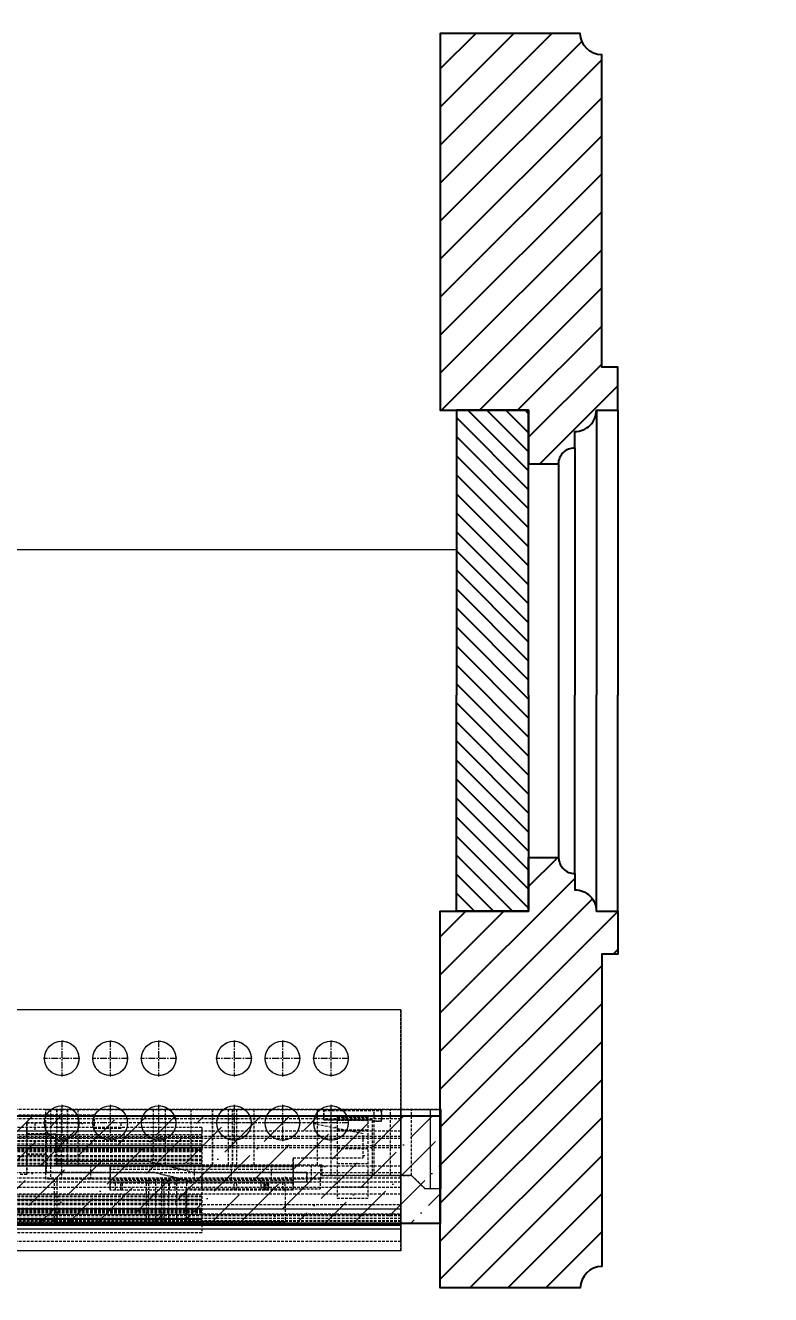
# Model space of a CAD drawing. Header units: inches. Extents: x 274057 to 444617, y 485849 to 635630.
# Drawn here: x 353949 to 354087.4, y 516800.7 to 517036.6 of the extents above; entities that cross this region are included whole.
import ezdxf

# ---------------------------------------------------------------- set-up
doc = ezdxf.new("R2010")
doc.units = ezdxf.units.IN
doc.header["$MEASUREMENT"] = 0
doc.linetypes.add('CENTER', pattern=[2, 1.25, -0.25, 0.25, -0.25])
doc.linetypes.add('DASHED', pattern=[0.75, 0.5, -0.25])
for name, color, linetype in [('CQ curtains and frames', 252, 'Continuous'), ('CQ Grg Gypsum', 41, 'Continuous'), ('CQ PANEL DIMENSION', 1, 'Continuous'), ('CQ Wood Section', 60, 'Continuous'), ('CQ_callout', 34, 'Continuous'), ('Layer7', 8, 'Continuous')]:
    doc.layers.add(name, color=color, linetype=linetype)
for name, color, linetype, lineweight in [('CQ Hardware Accs.', 1, 'Continuous', 0), ('CQ plan and elev dimension', 252, 'Continuous', 35), ('CQ Wood', 30, 'Continuous', 0), ('CQ Wood hatch', 32, 'Continuous', 0), ('Hardware Accs.', 7, 'Continuous', 0)]:
    doc.layers.add(name, color=color, linetype=linetype, lineweight=lineweight)
doc.styles.get("Standard").update_dxf_attribs({"font": 'arial.ttf'})
doc.dimstyles.new('CQ 20', dxfattribs={"dimscale": 0.2, "dimtxt": 150, "dimasz": 100, "dimexe": 100, "dimexo": 20, "dimgap": 80, "dimtad": 1, "dimdec": 0, "dimzin": 0, "dimdsep": 46, "dimtxsty": 'Standard', "dimblk": 'DOT', "dimcen": 100, "dimclrd": 1, "dimclre": 1, "dimclrt": 3, "dimadec": 0, "dimazin": 0, "dimtfac": 1, "dimtdec": 0, "dimtofl": 0, "dimtmove": 0, "dimatfit": 3, "dimfxl": 1, "dimtolj": 1, "dimtzin": 0, "dimlwd": -1, "dimarcsym": 0})
doc.dimstyles.new('CQ 50', dxfattribs={"dimscale": 0.5, "dimtxt": 150, "dimasz": 100, "dimexe": 100, "dimexo": 20, "dimgap": 80, "dimtad": 1, "dimdec": 0, "dimzin": 0, "dimdsep": 46, "dimtxsty": 'Standard', "dimblk": 'DOT', "dimcen": 100, "dimclrd": 250, "dimclre": 250, "dimclrt": 3, "dimadec": 0, "dimazin": 0, "dimtfac": 1, "dimtdec": 0, "dimtofl": 0, "dimtmove": 0, "dimatfit": 3, "dimfxl": 3, "dimtolj": 1, "dimtzin": 0, "dimlwd": -1, "dimarcsym": 0})
doc.dimstyles.get("Standard").update_dxf_attribs({"dimtxt": 0.18, "dimasz": 0.18, "dimexe": 0.18, "dimexo": 0.0625, "dimgap": 0.09, "dimtad": 0, "dimtih": 1, "dimtoh": 1, "dimdec": 4, "dimzin": 0, "dimdsep": 46, "dimtxsty": 'Standard', "dimcen": 0.09, "dimadec": 0, "dimazin": 0, "dimtfac": 1, "dimtdec": 4, "dimtofl": 0, "dimtmove": 0, "dimatfit": 3, "dimfxl": 1, "dimtolj": 1, "dimtzin": 0, "dimarcsym": 0})

# ---------------------------------------------------------------- blocks, each defined once
blk = doc.blocks.new('_Dot')
at = {"color": 0, "linetype": 'ByBlock', "lineweight": -2}
blk.add_line((-0.5, 0), (-1, 0), dxfattribs=at)
at = {"color": 0, "linetype": 'ByBlock', "const_width": 0.5}
blk.add_lwpolyline([(-0.25, 0, 1), (0.25, 0, 1)], format="xyb", close=True, dxfattribs=at)
blk = doc.blocks.new('*D145')
at = {"layer": 'CQ plan and elev dimension', "color": 250, "lineweight": -2, "transparency": 16777216}
for p, q in [((353962, 519499.28), (351884.09, 519499.28)), ((353285.28, 516399.29), (351884.09, 516399.29))]:
    blk.add_line(p, q, dxfattribs=at)
at = {"layer": 'CQ plan and elev dimension', "color": 250, "transparency": 16777216}
blk.add_line((351934.09, 519449.28), (351934.09, 516449.29), dxfattribs=at)
at = {"layer": 'Defpoints', "color": 0, "transparency": 16777216}
for p in [(353972, 519499.28, 0), (351934.09, 516399.29), (353295.28, 516399.29, 0)]:
    blk.add_point(p, dxfattribs=at)
at = {"layer": 'CQ plan and elev dimension', "color": 250, "transparency": 16777216, "xscale": 50, "yscale": 50, "zscale": 50}
for p, rotation in [((351934.09, 519499.28), 90.00000000166753), ((351934.09, 516399.29), 270.0000000016675)]:
    blk.add_blockref('_Dot', p, dxfattribs=dict(at, rotation=rotation))
at = {"layer": 'CQ plan and elev dimension', "color": 3, "transparency": 16777216, "insert": (351855.77, 517949.29), "char_height": 75, "attachment_point": 5, "rotation": 90}
blk.add_mtext('\\A1;3100', dxfattribs=at)
blk = doc.blocks.new('*D284')
at = {"layer": 'CQ PANEL DIMENSION', "color": 1, "lineweight": -2, "transparency": 16777216}
for p, q in [((354281.45, 519499.28), (354806.32, 519499.28)), ((353585.88, 516399.28), (354806.32, 516399.28))]:
    blk.add_line(p, q, dxfattribs=at)
at = {"layer": 'CQ PANEL DIMENSION', "color": 1, "transparency": 16777216}
blk.add_line((354786.32, 519479.28), (354786.32, 516419.28), dxfattribs=at)
at = {"layer": 'Defpoints', "color": 0, "transparency": 16777216}
for p in [(354277.45, 519499.28, 0), (353581.88, 516399.28, 0), (354786.32, 516399.28)]:
    blk.add_point(p, dxfattribs=at)
at = {"layer": 'CQ PANEL DIMENSION', "color": 1, "transparency": 16777216, "xscale": 20, "yscale": 20, "zscale": 20}
for p, rotation in [((354786.32, 519499.28), 90), ((354786.32, 516399.28), 270)]:
    blk.add_blockref('_Dot', p, dxfattribs=dict(at, rotation=rotation))
at = {"layer": 'CQ PANEL DIMENSION', "color": 3, "transparency": 16777216, "insert": (354754.99, 517949.28), "char_height": 30, "attachment_point": 5, "rotation": 90}
blk.add_mtext('\\A1;3100', dxfattribs=at)
blk = doc.blocks.new('hettich quadro 4D V6 silent')
at = {"layer": 'Hardware Accs.', "linetype": 'DASHED', "lineweight": 0}
for p, q in [((190674.19, -47336.67), (190492.69, -47336.67)), ((190674.19, -47381.47), (190674.19, -47336.67)), ((190674.19, -47355.22), (190421.69, -47355.22)), ((190674.19, -47355.22), (190421.69, -47355.22)), ((190603.19, -47356.22), (190617.19, -47356.22)), ((190603.19, -47356.22), (190617.19, -47356.22)), ((190608.21, -47368.17), (190608.21, -47355.22)), ((190681.69, -47355.22), (190608.21, -47355.22)), ((190608.21, -47368.17), (190608.21, -47355.22)), ((190608.21, -47355.22), (190681.69, -47355.22)), ((190609.11, -47355.22), (190609.11, -47368.17)), ((190609.11, -47355.22), (190609.11, -47368.17)), ((190610.25, -47365.47), (190610.25, -47355.22)), ((190610.25, -47355.22), (190610.25, -47365.47)), ((190611.16, -47365.47), (190611.16, -47355.22)), ((190611.16, -47365.47), (190611.16, -47355.22)), ((190612.28, -47355.22), (190612.28, -47365.47)), ((190612.28, -47365.47), (190612.28, -47355.22)), ((190614.21, -47365.47), (190614.21, -47355.22)), ((190614.21, -47365.47), (190614.21, -47355.22)), ((190614.24, -47365.47), (190614.24, -47355.22)), ((190614.24, -47365.47), (190614.24, -47355.22)), ((190617.19, -47356.22), (190617.19, -47358.72)), ((190617.19, -47356.22), (190617.19, -47358.72)), ((190628.21, -47365.47), (190628.21, -47355.22)), ((190628.21, -47365.47), (190628.21, -47355.22)), ((190630.46, -47365.47), (190630.46, -47355.22)), ((190630.46, -47365.47), (190630.46, -47355.22)), ((190635.21, -47365.47), (190635.21, -47355.22)), ((190635.21, -47365.47), (190635.21, -47355.22)), ((190639.21, -47365.47), (190639.21, -47355.22)), ((190639.21, -47355.22), (190639.21, -47365.47)), ((190642.14, -47365.47), (190642.14, -47355.22)), ((190642.14, -47365.47), (190642.14, -47355.22)), ((190642.93, -47355.22), (190642.93, -47365.47)), ((190642.93, -47365.47), (190642.93, -47355.22)), ((190643.71, -47365.47), (190643.71, -47355.22)), ((190643.71, -47365.47), (190643.71, -47355.22)), ((190646.91, -47365.47), (190646.91, -47355.22)), ((190646.91, -47365.47), (190646.91, -47355.22)), ((190658.71, -47365.47), (190658.71, -47355.22)), ((190658.71, -47365.47), (190658.71, -47355.22)), ((190659.86, -47357.12), (190659.86, -47355.22)), ((190659.86, -47355.22), (190659.86, -47357.12)), ((190659.86, -47355.42), (190670.56, -47355.42)), ((190659.86, -47355.42), (190670.56, -47355.42)), ((190661.21, -47367.47), (190661.21, -47355.22)), ((190661.21, -47367.47), (190661.21, -47355.22)), ((190669.21, -47367.47), (190669.21, -47355.22)), ((190669.21, -47367.47), (190669.21, -47355.22)), ((190670.56, -47355.22), (190670.56, -47357.39)), ((190670.56, -47357.39), (190670.56, -47355.22)), ((190672.26, -47367.47), (190672.26, -47355.22)), ((190672.26, -47367.47), (190672.26, -47355.22)), ((190674.19, -47369.72), (190674.19, -47355.22)), ((190674.19, -47355.22), (190674.19, -47369.72)), ((190676.15, -47367.47), (190676.15, -47355.22)), ((190676.15, -47367.47), (190676.15, -47355.22)), ((190679.71, -47369.97), (190679.71, -47355.22)), ((190681.69, -47369.97), (190681.69, -47355.22)), ((190674.19, -47356.97), (190421.69, -47356.97)), ((190674.19, -47356.97), (190421.69, -47356.97)), ((190637.19, -47358.57), (190425.69, -47358.57)), ((190637.19, -47358.57), (190425.69, -47358.57)), ((190604.69, -47357.72), (190617.19, -47357.72)), ((190604.69, -47367.32), (190604.69, -47357.72)), ((190604.69, -47357.72), (190604.69, -47367.32)), ((190617.19, -47357.72), (190604.69, -47357.72)), ((190606.19, -47357.72), (190606.19, -47359.22)), ((190606.19, -47357.72), (190606.19, -47359.22)), ((190622.19, -47358.72), (190617.19, -47358.72)), ((190622.19, -47358.72), (190617.19, -47358.72)), ((190622.19, -47357.72), (190622.19, -47358.72)), ((190657.19, -47357.72), (190622.19, -47357.72)), ((190622.19, -47357.72), (190622.19, -47358.72)), ((190657.19, -47357.72), (190622.19, -47357.72)), ((190637.19, -47358.57), (190637.19, -47378.12)), ((190637.19, -47358.57), (190637.19, -47378.12)), ((190667.19, -47359.72), (190657.19, -47357.72)), ((190667.19, -47359.72), (190657.19, -47357.72)), ((190668.91, -47357.12), (190659.86, -47357.12)), ((190659.86, -47357.12), (190668.91, -47357.12)), ((190668.06, -47356.62), (190662.36, -47356.62)), ((190662.36, -47356.62), (190662.36, -47371.72)), ((190662.36, -47356.62), (190668.06, -47356.62)), ((190662.36, -47356.62), (190662.36, -47371.72)), ((190662.36, -47357.22), (190668.06, -47357.22)), ((190662.36, -47357.22), (190668.06, -47357.22)), ((190668.06, -47356.62), (190668.06, -47371.72)), ((190668.06, -47356.62), (190668.06, -47371.72)), ((190668.91, -47367.47), (190668.91, -47357.12)), ((190668.91, -47367.47), (190668.91, -47357.12)), ((190670.56, -47357.39), (190668.91, -47357.39)), ((190668.91, -47357.39), (190670.56, -47357.39)), ((190674.19, -47359.21), (190421.69, -47359.21)), ((190674.19, -47359.21), (190421.69, -47359.21)), ((190674.19, -47360.22), (190421.69, -47360.22)), ((190674.19, -47360.22), (190421.69, -47360.22)), ((190674.19, -47360.22), (190421.69, -47360.22)), ((190674.19, -47360.22), (190421.69, -47360.22)), ((190674.19, -47360.61), (190421.69, -47360.61)), ((190674.19, -47360.61), (190421.69, -47360.61)), ((190637.19, -47359.24), (190425.69, -47359.24)), ((190637.19, -47359.24), (190425.69, -47359.24)), ((190637.19, -47359.94), (190425.69, -47359.94)), ((190637.19, -47359.94), (190425.69, -47359.94)), ((190637.19, -47360.46), (190425.69, -47360.46)), ((190637.19, -47360.46), (190425.69, -47360.46)), ((190637.19, -47361.06), (190425.69, -47361.06)), ((190637.19, -47361.06), (190425.69, -47361.06)), ((190637.19, -47361.09), (190425.69, -47361.09)), ((190637.19, -47361.09), (190425.69, -47361.09)), ((190637.19, -47361.15), (190425.69, -47361.15)), ((190637.19, -47361.15), (190425.69, -47361.15)), ((190606.19, -47359.22), (190604.69, -47359.22)), ((190606.19, -47359.22), (190604.69, -47359.22)), ((190608.29, -47359.72), (190604.69, -47359.72)), ((190608.29, -47359.72), (190604.69, -47359.72)), ((190608.29, -47359.84), (190604.69, -47359.84)), ((190608.29, -47359.84), (190604.69, -47359.84)), ((190608.29, -47359.85), (190604.69, -47359.85)), ((190608.29, -47359.85), (190604.69, -47359.85)), ((190608.29, -47359.72), (190608.29, -47366.92)), ((190608.29, -47366.92), (190608.29, -47359.72)), ((190610.09, -47359.82), (190608.29, -47359.82)), ((190608.29, -47359.82), (190610.09, -47359.82)), ((190610.09, -47364.82), (190610.09, -47359.82)), ((190610.09, -47359.82), (190610.09, -47364.82)), ((190662.36, -47359.05), (190668.06, -47359.05)), ((190668.06, -47359.05), (190662.36, -47359.05)), ((190662.36, -47359.12), (190668.06, -47359.12)), ((190662.36, -47359.12), (190668.06, -47359.12)), ((190667.19, -47364.22), (190667.19, -47359.72)), ((190667.19, -47364.22), (190667.19, -47359.72)), ((190674.19, -47361.96), (190421.69, -47361.96)), ((190674.19, -47361.96), (190421.69, -47361.96)), ((190674.19, -47362.34), (190421.69, -47362.34)), ((190674.19, -47362.34), (190421.69, -47362.34)), ((190674.19, -47362.34), (190421.69, -47362.34)), ((190674.19, -47362.34), (190421.69, -47362.34)), ((190637.19, -47361.66), (190425.69, -47361.66)), ((190637.19, -47361.66), (190425.69, -47361.66)), ((190637.19, -47361.94), (190425.69, -47361.94)), ((190637.19, -47361.94), (190425.69, -47361.94)), ((190637.19, -47362.35), (190425.69, -47362.35)), ((190637.19, -47362.35), (190425.69, -47362.35)), ((190637.19, -47362.47), (190425.69, -47362.47)), ((190637.19, -47362.47), (190425.69, -47362.47)), ((190637.19, -47362.59), (190425.69, -47362.59)), ((190637.19, -47362.59), (190425.69, -47362.59)), ((190637.19, -47362.78), (190425.69, -47362.78)), ((190637.19, -47362.78), (190425.69, -47362.78)), ((190637.19, -47362.79), (190425.69, -47362.79)), ((190637.19, -47362.79), (190425.69, -47362.79)), ((190637.19, -47363), (190425.69, -47363)), ((190637.19, -47363), (190425.69, -47363)), ((190637.19, -47363.04), (190425.69, -47363.04)), ((190637.19, -47363.04), (190425.69, -47363.04)), ((190637.19, -47363.06), (190425.69, -47363.06)), ((190637.19, -47363.06), (190425.69, -47363.06)), ((190637.19, -47363.07), (190425.69, -47363.07)), ((190637.19, -47363.07), (190425.69, -47363.07)), ((190608.29, -47363.49), (190604.69, -47363.49)), ((190608.29, -47363.49), (190604.69, -47363.49)), ((190608.29, -47363.61), (190604.69, -47363.61)), ((190608.29, -47363.61), (190604.69, -47363.61)), ((190662.36, -47362.47), (190668.06, -47362.47)), ((190662.36, -47362.47), (190668.06, -47362.47)), ((190674.19, -47365.72), (190421.69, -47365.72)), ((190674.19, -47365.72), (190421.69, -47365.72)), ((190674.19, -47365.73), (190421.69, -47365.73)), ((190674.19, -47365.73), (190421.69, -47365.73)), ((190637.19, -47363.85), (190425.69, -47363.85)), ((190637.19, -47363.85), (190425.69, -47363.85)), ((190637.19, -47363.88), (190425.69, -47363.88)), ((190637.19, -47363.88), (190425.69, -47363.88)), ((190637.19, -47363.98), (190425.69, -47363.98)), ((190637.19, -47363.98), (190425.69, -47363.98)), ((190637.19, -47364.51), (190425.69, -47364.51)), ((190637.19, -47364.51), (190425.69, -47364.51)), ((190637.19, -47364.73), (190425.69, -47364.73)), ((190637.19, -47364.73), (190425.69, -47364.73)), ((190637.19, -47364.77), (190425.69, -47364.77)), ((190637.19, -47364.77), (190425.69, -47364.77)), ((190637.19, -47365.24), (190425.69, -47365.24)), ((190637.19, -47365.24), (190425.69, -47365.24)), ((190637.19, -47365.58), (190425.69, -47365.58)), ((190637.19, -47365.58), (190425.69, -47365.58)), ((190654.19, -47365.72), (190580.19, -47365.72)), ((190654.19, -47365.72), (190580.19, -47365.72)), ((190620.19, -47365.72), (190583.19, -47365.72)), ((190620.19, -47365.72), (190583.19, -47365.72)), ((190654.19, -47365.72), (190604.69, -47365.72)), ((190654.19, -47365.72), (190604.69, -47365.72)), ((190627.27, -47364.82), (190610.09, -47364.82)), ((190610.09, -47364.82), (190627.27, -47364.82)), ((190610.25, -47365.47), (190659.53, -47365.47)), ((190610.25, -47365.47), (190659.53, -47365.47)), ((190611.16, -47365.47), (190611.16, -47368.17)), ((190611.16, -47365.47), (190611.16, -47368.17)), ((190616.53, -47365.47), (190616.53, -47368.17)), ((190616.53, -47365.47), (190616.53, -47368.17)), ((190620.19, -47365.72), (190620.19, -47370.22)), ((190620.19, -47370.22), (190620.19, -47365.72)), ((190654.19, -47365.89), (190620.19, -47365.89)), ((190654.19, -47365.89), (190620.19, -47365.89)), ((190635.69, -47366.92), (190627.27, -47364.82)), ((190627.27, -47364.82), (190635.69, -47366.92)), ((190635.79, -47365.47), (190635.79, -47368.17)), ((190635.79, -47365.47), (190635.79, -47368.17)), ((190642.69, -47365.47), (190642.69, -47368.17)), ((190642.69, -47365.47), (190642.69, -47368.17)), ((190650.12, -47365.47), (190650.12, -47368.17)), ((190650.12, -47365.47), (190650.12, -47368.17)), ((190654.19, -47364.22), (190667.19, -47364.22)), ((190654.19, -47370.22), (190654.19, -47364.22)), ((190654.19, -47364.22), (190654.19, -47370.22)), ((190654.19, -47364.22), (190667.19, -47364.22)), ((190657.5, -47365.47), (190657.5, -47368.17)), ((190657.5, -47365.47), (190657.5, -47368.17)), ((190659.25, -47365.47), (190659.25, -47368.17)), ((190659.25, -47365.47), (190659.25, -47368.17)), ((190659.27, -47365.47), (190659.27, -47368.17)), ((190659.27, -47365.47), (190659.27, -47368.17)), ((190659.53, -47365.47), (190659.53, -47367.47)), ((190659.53, -47365.47), (190659.53, -47367.47)), ((190662.36, -47365.22), (190668.06, -47365.22)), ((190662.36, -47365.22), (190668.06, -47365.22)), ((190674.19, -47367.97), (190421.69, -47367.97)), ((190674.19, -47367.97), (190421.69, -47367.97)), ((190674.19, -47366.97), (190492.69, -47366.97)), ((190674.19, -47366.97), (190492.69, -47366.97)), ((190604.69, -47367.32), (190603.19, -47367.32)), ((190604.69, -47367.32), (190603.19, -47367.32)), ((190659.27, -47368.17), (190608.21, -47368.17)), ((190659.27, -47368.17), (190608.21, -47368.17)), ((190608.29, -47366.92), (190628.47, -47366.92)), ((190628.47, -47366.92), (190608.29, -47366.92)), ((190609.78, -47368.17), (190609.78, -47376.17)), ((190609.78, -47368.17), (190609.78, -47376.17)), ((190610.28, -47368.17), (190610.28, -47376.17)), ((190610.28, -47368.17), (190610.28, -47376.17)), ((190654.19, -47366.39), (190620.19, -47366.39)), ((190654.19, -47366.39), (190620.19, -47366.39)), ((190626.87, -47368.17), (190626.87, -47376.17)), ((190626.87, -47368.17), (190626.87, -47376.17)), ((190627.33, -47368.17), (190627.33, -47376.17)), ((190627.33, -47368.17), (190627.33, -47376.17)), ((190628.47, -47366.92), (190635.69, -47368.72)), ((190635.69, -47368.72), (190628.47, -47366.92)), ((190628.6, -47368.17), (190628.6, -47376.17)), ((190628.6, -47368.17), (190628.6, -47376.17)), ((190629.69, -47368.17), (190629.69, -47376.17)), ((190629.69, -47368.17), (190629.69, -47376.17)), ((190630.14, -47368.17), (190630.14, -47376.17)), ((190630.14, -47368.17), (190630.14, -47376.17)), ((190631.05, -47368.17), (190631.05, -47376.17)), ((190631.05, -47368.17), (190631.05, -47376.17)), ((190632.51, -47368.17), (190632.51, -47376.17)), ((190632.51, -47368.17), (190632.51, -47376.17)), ((190634.39, -47368.17), (190634.39, -47376.17)), ((190634.39, -47368.17), (190634.39, -47376.17)), ((190656.69, -47366.92), (190635.69, -47366.92)), ((190635.69, -47366.92), (190656.69, -47366.92)), ((190637.21, -47369.97), (190637.21, -47368.17)), ((190637.21, -47369.97), (190637.21, -47368.17)), ((190656.69, -47368.72), (190656.69, -47366.92)), ((190656.69, -47366.92), (190656.69, -47368.72)), ((190659.21, -47368.17), (190659.21, -47369.97)), ((190659.21, -47368.17), (190659.21, -47369.97)), ((190676.19, -47367.47), (190659.53, -47367.47)), ((190659.53, -47367.47), (190676.19, -47367.47)), ((190674.19, -47379.72), (190674.19, -47366.97)), ((190676.19, -47367.47), (190678.69, -47369.97)), ((190674.19, -47369.72), (190421.69, -47369.72)), ((190674.19, -47369.72), (190421.69, -47369.72)), ((190674.19, -47368.72), (190492.69, -47368.72)), ((190674.19, -47368.72), (190492.69, -47368.72)), ((190654.19, -47368.39), (190620.19, -47368.39)), ((190654.19, -47368.39), (190620.19, -47368.39)), ((190656.69, -47368.72), (190620.19, -47368.72)), ((190656.69, -47368.72), (190620.19, -47368.72)), ((190654.19, -47368.89), (190620.19, -47368.89)), ((190654.19, -47368.89), (190620.19, -47368.89)), ((190654.19, -47370.22), (190620.19, -47370.22)), ((190654.19, -47370.22), (190620.19, -47370.22)), ((190621.19, -47370.22), (190621.19, -47368.72)), ((190621.19, -47370.22), (190621.19, -47368.72)), ((190622.19, -47370.22), (190622.19, -47368.72)), ((190622.19, -47370.22), (190622.19, -47368.72)), ((190622.49, -47370.22), (190622.49, -47368.72)), ((190622.49, -47370.22), (190622.49, -47368.72)), ((190630.19, -47370.22), (190630.19, -47368.72)), ((190630.19, -47370.22), (190630.19, -47368.72)), ((190631.19, -47370.22), (190631.19, -47368.72)), ((190631.19, -47370.22), (190631.19, -47368.72)), ((190632.19, -47368.72), (190632.19, -47370.22)), ((190632.19, -47368.72), (190632.19, -47370.22)), ((190634.21, -47369.97), (190659.21, -47369.97)), ((190634.21, -47369.97), (190634.21, -47376.07)), ((190634.21, -47369.97), (190659.21, -47369.97)), ((190634.21, -47369.97), (190634.21, -47376.07)), ((190643.19, -47370.22), (190643.19, -47368.72)), ((190643.19, -47370.22), (190643.19, -47368.72)), ((190643.69, -47370.22), (190643.69, -47368.72)), ((190643.69, -47370.22), (190643.69, -47368.72)), ((190648.79, -47368.72), (190648.79, -47370.22)), ((190648.79, -47370.22), (190648.79, -47368.72)), ((190649.02, -47370.22), (190649.02, -47368.72)), ((190649.02, -47370.22), (190649.02, -47368.72)), ((190649.36, -47370.22), (190649.36, -47368.72)), ((190649.36, -47370.22), (190649.36, -47368.72)), ((190649.59, -47370.22), (190649.59, -47368.72)), ((190649.59, -47368.72), (190649.59, -47370.22)), ((190652.19, -47368.72), (190652.19, -47370.22)), ((190652.19, -47368.72), (190652.19, -47370.22)), ((190652.69, -47370.22), (190652.69, -47368.72)), ((190652.69, -47370.22), (190652.69, -47368.72)), ((190652.71, -47369.97), (190652.71, -47376.07)), ((190652.71, -47369.97), (190652.71, -47376.07)), ((190662.36, -47369.58), (190668.06, -47369.58)), ((190662.36, -47369.58), (190668.06, -47369.58)), ((190681.69, -47369.97), (190678.69, -47369.97)), ((190637.19, -47371.11), (190425.69, -47371.11)), ((190637.19, -47371.11), (190425.69, -47371.11)), ((190637.19, -47371.45), (190425.69, -47371.45)), ((190425.69, -47371.92), (190637.19, -47371.92)), ((190637.19, -47371.96), (190425.69, -47371.96)), ((190637.19, -47372.18), (190425.69, -47372.18)), ((190637.19, -47372.71), (190425.69, -47372.71)), ((190637.19, -47372.71), (190425.69, -47372.71)), ((190637.19, -47372.82), (190425.69, -47372.82)), ((190637.19, -47372.82), (190425.69, -47372.82)), ((190674.19, -47370.96), (190492.69, -47370.96)), ((190674.19, -47370.96), (190492.69, -47370.96)), ((190637.19, -47371.45), (190492.69, -47371.45)), ((190492.69, -47371.92), (190637.19, -47371.92)), ((190637.19, -47371.96), (190492.69, -47371.96)), ((190637.19, -47372.18), (190492.69, -47372.18)), ((190492.69, -47372.88), (190674.19, -47372.88)), ((190492.69, -47372.88), (190674.19, -47372.88)), ((190662.36, -47371.72), (190668.06, -47371.72)), ((190662.36, -47371.72), (190668.06, -47371.72)), ((190425.69, -47373.62), (190637.19, -47373.62)), ((190425.69, -47373.62), (190637.19, -47373.62)), ((190637.19, -47373.64), (190425.69, -47373.64)), ((190637.19, -47373.64), (190425.69, -47373.64)), ((190637.19, -47373.66), (190425.69, -47373.66)), ((190637.19, -47373.69), (190425.69, -47373.69)), ((190637.19, -47373.69), (190425.69, -47373.69)), ((190637.19, -47373.91), (190425.69, -47373.91)), ((190637.19, -47373.91), (190425.69, -47373.91)), ((190637.19, -47373.91), (190425.69, -47373.91)), ((190637.19, -47373.91), (190425.69, -47373.91)), ((190637.19, -47374.11), (190425.69, -47374.11)), ((190637.19, -47374.22), (190425.69, -47374.22)), ((190637.19, -47374.22), (190425.69, -47374.22)), ((190637.19, -47374.35), (190425.69, -47374.35)), ((190637.19, -47374.35), (190425.69, -47374.35)), ((190637.19, -47374.75), (190425.69, -47374.75)), ((190637.19, -47374.75), (190425.69, -47374.75)), ((190637.19, -47373.66), (190492.69, -47373.66)), ((190674.19, -47373.73), (190492.69, -47373.73)), ((190674.19, -47373.76), (190492.69, -47373.76)), ((190674.19, -47373.76), (190492.69, -47373.76)), ((190637.19, -47374.11), (190492.69, -47374.11)), ((190492.69, -47374.63), (190674.19, -47374.63)), ((190492.69, -47374.63), (190674.19, -47374.63)), ((190674.19, -47374.79), (190492.69, -47374.79)), ((190674.19, -47374.79), (190492.69, -47374.79)), ((190674.19, -47374.86), (190492.69, -47374.86)), ((190674.19, -47374.86), (190492.69, -47374.86)), ((190674.19, -47374.93), (190492.69, -47374.93)), ((190674.19, -47374.93), (190492.69, -47374.93)), ((190674.19, -47375), (190492.69, -47375)), ((190674.19, -47375), (190492.69, -47375)), ((190637.19, -47375.55), (190425.69, -47375.55)), ((190637.19, -47375.55), (190425.69, -47375.55)), ((190425.69, -47375.61), (190637.19, -47375.61)), ((190425.69, -47375.61), (190637.19, -47375.61)), ((190637.19, -47375.63), (190425.69, -47375.63)), ((190637.19, -47375.63), (190425.69, -47375.63)), ((190637.19, -47376.23), (190425.69, -47376.23)), ((190637.19, -47376.23), (190425.69, -47376.23)), ((190637.19, -47377.46), (190425.69, -47377.46)), ((190637.19, -47377.46), (190425.69, -47377.46)), ((190674.19, -47375.45), (190492.69, -47375.45)), ((190674.19, -47375.45), (190492.69, -47375.45)), ((190674.19, -47375.9), (190492.69, -47375.9)), ((190674.19, -47375.9), (190492.69, -47375.9)), ((190674.19, -47376.02), (190492.69, -47376.02)), ((190674.19, -47376.02), (190492.69, -47376.02)), ((190674.19, -47376.5), (190492.69, -47376.5)), ((190674.19, -47376.5), (190492.69, -47376.5)), ((190674.19, -47376.68), (190492.69, -47376.68)), ((190674.19, -47376.76), (190492.69, -47376.76)), ((190674.19, -47376.76), (190492.69, -47376.76)), ((190674.19, -47376.76), (190492.69, -47376.76)), ((190674.19, -47377.48), (190492.69, -47377.48)), ((190634.39, -47376.17), (190609.78, -47376.17)), ((190609.78, -47376.17), (190634.39, -47376.17)), ((190652.71, -47376.07), (190634.21, -47376.07)), ((190634.21, -47376.07), (190652.71, -47376.07)), ((190637.19, -47378.12), (190425.69, -47378.12)), ((190637.19, -47378.12), (190425.69, -47378.12)), ((190674.19, -47379.72), (190492.69, -47379.72)), ((190674.19, -47379.72), (190492.69, -47379.72)), ((190674.19, -47381.47), (190492.69, -47381.47))]:
    blk.add_line(p, q, dxfattribs=at)
at = {"layer": 'Hardware Accs.', "linetype": 'Continuous', "lineweight": 0}
for p, q in [((190674.19, -47336.67), (190492.69, -47336.67)), ((190674.19, -47336.67), (190674.19, -47381.47)), ((190674.19, -47355.22), (190681.69, -47355.22)), ((190679.71, -47369.97), (190679.71, -47355.22)), ((190681.69, -47369.97), (190681.69, -47355.22)), ((190676.19, -47367.47), (190674.19, -47367.47)), ((190678.69, -47369.97), (190676.19, -47367.47)), ((190681.69, -47369.97), (190678.69, -47369.97)), ((190674.19, -47373.73), (190492.69, -47373.73)), ((190674.19, -47376.68), (190492.69, -47376.68)), ((190674.19, -47376.76), (190492.69, -47376.76)), ((190674.19, -47377.48), (190492.69, -47377.48)), ((190674.19, -47381.47), (190492.69, -47381.47))]:
    blk.add_line(p, q, dxfattribs=at)
at = {"layer": 'Hardware Accs.', "linetype": 'CENTER', "lineweight": 0}
for p, q in [((190611.19, -47342.36), (190611.19, -47349.08)), ((190620.19, -47342.36), (190620.19, -47349.08)), ((190629.19, -47342.36), (190629.19, -47349.08)), ((190643.19, -47342.36), (190643.19, -47349.08)), ((190652.19, -47342.36), (190652.19, -47349.08)), ((190661.19, -47342.36), (190661.19, -47349.08)), ((190614.55, -47345.72), (190607.83, -47345.72)), ((190623.55, -47345.72), (190616.83, -47345.72)), ((190632.55, -47345.72), (190625.83, -47345.72)), ((190646.55, -47345.72), (190639.83, -47345.72)), ((190655.55, -47345.72), (190648.83, -47345.72)), ((190664.55, -47345.72), (190657.83, -47345.72)), ((190611.19, -47354.36), (190611.19, -47361.08)), ((190620.19, -47354.36), (190620.19, -47361.08)), ((190629.19, -47354.36), (190629.19, -47361.08)), ((190643.19, -47354.36), (190643.19, -47361.08)), ((190652.19, -47354.36), (190652.19, -47361.08)), ((190661.19, -47354.36), (190661.19, -47361.08)), ((190614.55, -47357.72), (190607.83, -47357.72)), ((190623.55, -47357.72), (190616.83, -47357.72)), ((190632.55, -47357.72), (190625.83, -47357.72)), ((190646.55, -47357.72), (190639.83, -47357.72)), ((190655.55, -47357.72), (190648.83, -47357.72)), ((190664.55, -47357.72), (190657.83, -47357.72)), ((190648.21, -47370.07), (190648.21, -47367.98))]:
    blk.add_line(p, q, dxfattribs=at)
at = {"layer": 'Hardware Accs.', "linetype": 'DASHED', "lineweight": 0}
for centre in [(190611.19, -47345.72), (190620.19, -47345.72), (190629.19, -47345.72), (190643.19, -47345.72), (190652.19, -47345.72), (190661.19, -47345.72), (190611.19, -47357.72), (190620.19, -47357.72), (190629.19, -47357.72), (190643.19, -47357.72), (190652.19, -47357.72), (190661.19, -47357.72)]:
    blk.add_circle(centre, 3.2, dxfattribs=at)
at = {"layer": 'Hardware Accs.', "linetype": 'Continuous', "lineweight": 0}
for centre in [(190611.19, -47345.72), (190620.19, -47345.72), (190629.19, -47345.72), (190643.19, -47345.72), (190652.19, -47345.72), (190661.19, -47345.72), (190611.19, -47357.72), (190620.19, -47357.72), (190629.19, -47357.72), (190643.19, -47357.72), (190652.19, -47357.72), (190661.19, -47357.72)]:
    blk.add_circle(centre, 3.2, dxfattribs=at)
blk = doc.blocks.new('A$Cd99c4f28')
at = {"layer": 'CQ Wood hatch', "lineweight": 0}
h = blk.add_hatch(dxfattribs=at)
h.set_pattern_fill('ANSI36', color=252, scale=30, angle=90, style=0)
h.set_pattern_definition([(135, (-401784.7054, -434399.3703), (-7.29203868, 1.988737822), [9.375, -1.875, 0, -1.875])])
h.paths.add_polyline_path([(403.06, 559.88), (383.06, 559.88), (383.06, 434.63), (403.06, 434.63)])
h.paths.add_polyline_path([(403.06, 434.63), (53.06, 434.63), (53.06, 414.63), (403.06, 414.63)])
at = {"layer": 'Layer7'}
h = blk.add_hatch(dxfattribs=at)
h.set_pattern_fill('ANSI31', color=256, scale=40, angle=-90)
h.set_pattern_definition([(315, (-581172.3437, 332794.2263), (3.535533906, 3.535533906), [])])
h.paths.add_polyline_path([(23.06, 573.83), (20.06, 573.83), (20.06, 565.83), (24.06, 565.83, 0.414214), (28.06, 561.83), (28.06, 558.83, -0.414214), (31.06, 555.83), (36.64, 555.83), (36.64, 565.82), (42.64, 565.82), (53.06, 565.82), (53.06, 575.83), (53.06, 635.83), (27.06, 635.83, -0.397359), (23.06, 631.83)])
h = blk.add_hatch(dxfattribs=at)
h.set_pattern_fill('ANSI31', color=256, scale=20)
h.set_pattern_definition([(45, (-505741.121, 352912.6115), (-1.767766953, 1.767766953), [])])
h.paths.add_polyline_path([(50.06, 565.82), (36.64, 565.82), (36.64, 472.67), (50.06, 472.67)])
h = blk.add_hatch(dxfattribs=at)
h.set_pattern_fill('ANSI31', color=256, scale=40, angle=-90)
h.set_pattern_definition([(315, (-581172.3437, 332781.3996), (3.535533906, 3.535533906), [])])
h.paths.add_polyline_path([(23.06, 464.67), (20.06, 464.67), (20.06, 472.67), (24.06, 472.67, -0.414214), (28.06, 476.67), (28.06, 479.67, 0.414214), (31.06, 482.67), (36.64, 482.67), (36.64, 472.67), (42.64, 472.67), (53.06, 472.67), (53.06, 462.67), (53.06, 402.67), (27.06, 402.67, 0.397359), (23.06, 406.67)])
at = {"color": 8}
for points, elevation in [([(20.06, 565.83), (20.06, 512.83)], 0.02), ([(24.06, 565.83), (24.06, 512.83)], 0.02), ([(28.06, 558.83), (28.06, 512.83)], 0.02), ([(31.06, 555.83), (31.06, 482.67)], 0.02), ([(20.06, 472.67), (20.06, 512.83)], 0), ([(24.06, 472.67), (24.06, 512.83)], 0), ([(28.06, 479.67), (28.06, 512.83)], 0)]:
    blk.add_lwpolyline(points, dxfattribs=dict(at, elevation=elevation))
at = {"layer": 'CQ Wood'}
blk.add_line((50.06, 539.88, 0.02), (383.06, 539.88, 0.02), dxfattribs=at)
at = {"layer": 'CQ Wood Section', "ltscale": 1000, "elevation": 0.02}
for points in [[(36.64, 555.83), (31.06, 555.83, 0.414214), (28.06, 558.83), (28.06, 561.83, -0.414214), (24.06, 565.83), (20.06, 565.83), (20.06, 573.83), (23.06, 573.83), (23.06, 631.83, 0.397359), (27.06, 635.83), (53.06, 635.83), (53.06, 565.82), (42.64, 565.82), (42.64, 565.82), (36.64, 565.82)], [(36.64, 482.67), (31.06, 482.67, -0.414214), (28.06, 479.67), (28.06, 476.67, 0.414214), (24.06, 472.67), (20.06, 472.67), (20.06, 464.67), (23.06, 464.67), (23.06, 406.67, -0.397359), (27.06, 402.67), (53.06, 402.67), (53.06, 472.67), (42.64, 472.67), (42.64, 472.67), (36.64, 472.67)]]:
    blk.add_lwpolyline(points, format="xyb", close=True, dxfattribs=at)
at = {"layer": 'CQ Wood Section', "ltscale": 1000}
for points, elevation in [([(36.64, 512.83), (36.64, 565.82), (50.06, 565.82), (50.06, 512.83)], 0.02), ([(36.64, 512.83), (36.64, 472.67), (50.06, 472.67), (50.06, 512.83)], 0)]:
    blk.add_lwpolyline(points, dxfattribs=dict(at, elevation=elevation))
at = {"layer": 'CQ Wood Section', "elevation": 0.02}
blk.add_lwpolyline([(403.06, 434.63), (53.06, 434.63), (53.06, 414.63), (403.06, 414.63)], close=True, dxfattribs=at)
at = {"layer": 'CQ Hardware Accs.', "color": 1, "xscale": -1}
blk.add_blockref('hettich quadro 4D V6 silent', (190734.56, 47791.04, 0.02), dxfattribs=at)

msp = doc.modelspace()

# ---------------------------------------------------------------- hatches: boundary and pattern name
at = {"layer": 'CQ curtains and frames', "linetype": 'ByBlock', "ltscale": 200}
h = msp.add_hatch(dxfattribs=at)
h.set_pattern_fill('PLASTI,_O', color=256, scale=500, angle=90)
h.set_pattern_definition([(90, (0, 0), (-125, 8e-15), []), (90, (-15.62, 1e-15), (-125, 8e-15), []), (90, (-31.25, 2e-15), (-125, 8e-15), []), (90, (-78.12, 5e-15), (-125, 8e-15), [])])
edge = h.paths.add_edge_path()
edge.add_line((359636.1, 517521.28), (359636.1, 519159.24))
edge.add_line((359636.1, 519159.24), (359615.1, 519189.24))
edge.add_line((359615.1, 519189.24), (359611.1, 519259.37))
edge.add_line((359611.1, 519259.37), (359625.1, 519279.41))
edge.add_line((359625.1, 519279.41), (359625.1, 519299.28))
edge.add_line((359625.1, 519299.28), (354065.1, 519299.34))
edge.add_line((354065.1, 519299.34), (354065.1, 519279.41))
edge.add_line((354065.1, 519279.41), (354069.1, 519279.41))
edge.add_line((354069.1, 519279.41), (354070.27, 519276.58))
edge.add_line((354070.27, 519276.58), (354073.1, 519275.41))
edge.add_line((354073.1, 519275.41), (354073.1, 519272.41))
edge.add_arc((354073.1, 519269.41), 3, 0, 90, ccw=False)
edge.add_line((354076.1, 519269.41), (354079.1, 519269.41))
edge.add_line((354079.1, 519269.41), (354079.1, 519229.24))
edge.add_line((354079.1, 519229.24), (354076.1, 519229.24))
edge.add_arc((354073.1, 519229.24), 3, 270, 360, ccw=False)
edge.add_line((354073.1, 519226.24), (354073.1, 519223.24))
edge.add_arc((354073.1, 519219.24), 4, 90, 180)
edge.add_line((354069.1, 519219.24), (354065.1, 519219.24))
edge.add_line((354065.1, 519219.24), (354065.1, 519199.24))
edge.add_line((354065.1, 519199.24), (354068.1, 519199.24))
edge.add_arc((354071.1, 519199.24), 3, 180, 270)
edge.add_line((354071.1, 519196.24), (354071.1, 519193.24))
edge.add_arc((354071.1, 519189.24), 4, -90, 90, ccw=False)
edge.add_line((354071.1, 519185.24), (354071.1, 519182.24))
edge.add_arc((354071.1, 519179.24), 3, 90, 180)
edge.add_line((354068.1, 519179.24), (354065.1, 519179.24))
edge.add_line((354065.1, 519179.24), (354065.1, 519157.92))
edge.add_line((354065.1, 519157.92), (354052.04, 519157.92))
edge.add_line((354052.04, 519157.92), (354069.17, 516514.31))
edge.add_line((354069.17, 516514.31), (354295.1, 516514.25))
edge.add_line((354295.1, 516514.25), (354295.1, 519049.28))
edge.add_line((354295.1, 519049.28), (359395.1, 519049.28))
edge.add_line((359395.1, 519049.28), (359394.66, 517521.28))
edge.add_line((359394.66, 517521.28), (359636.1, 517521.42))

# ---------------------------------------------------------------- block references
at = {"layer": 'CQ Grg Gypsum', "xscale": -1}
msp.add_blockref('A$Cd99c4f28', (354079.1, 516399.28, -0.18), dxfattribs=at)

# ---------------------------------------------------------------- dimensions: what is measured, and where the dimension line sits
at = {"layer": 'CQ PANEL DIMENSION'}
dim = msp.add_linear_dim(base=(354786.32, 516399.28), p1=(354277.45, 519499.28, 0), p2=(353581.88, 516399.28, 0), angle=90, dimstyle='CQ 20', override={"dimtmove": 1}, dxfattribs=at)
dim.commit()
dim.dimension.update_dxf_attribs({"geometry": '*D284', "text_midpoint": (354754.99, 517949.28)})
at = {"layer": 'CQ plan and elev dimension'}
dim = msp.add_linear_dim(base=(351934.09, 516399.29, 0), p1=(353972, 519499.28, 0), p2=(353295.28, 516399.29, 0), angle=90, dimstyle='CQ 50', override={"dimtmove": 1}, dxfattribs=at)
dim.commit()
dim.dimension.update_dxf_attribs({"geometry": '*D145', "text_midpoint": (351855.77, 517949.29, 0)})

# ---------------------------------------------------------------- leaders
at = {"layer": 'CQ_callout'}
msp.add_leader([(357930.59, 516886.9), (354490.41, 517865.13), (352926.48, 517865.13)], dimstyle='Standard', override={"dimasz": 10, "dimldrblk": 'Dot', "dimfxl": 0.1, "dimarcsym": 2}, dxfattribs=at)

doc.saveas('drawing.dxf')
